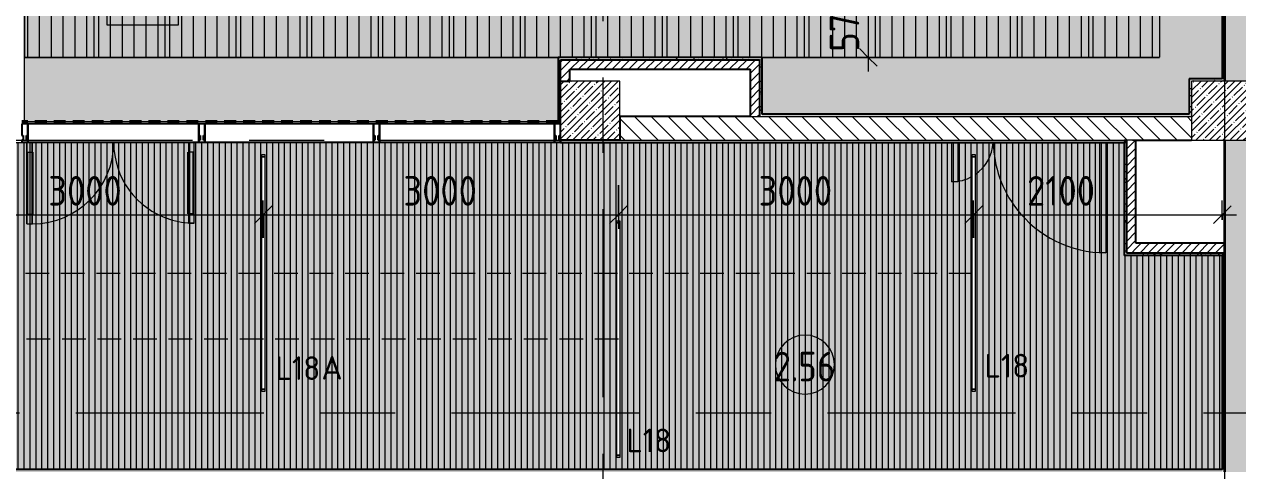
# Model space of a CAD drawing. Header units: millimetres. Extents: x 81094 to 272713, y -8553 to 29000.
# Drawn here: x 111071 to 121320, y 10610 to 14379 of the extents above; entities that cross this region are included whole.
import ezdxf

# ---------------------------------------------------------------- set-up
doc = ezdxf.new("R2010")
doc.units = ezdxf.units.MM
for name, pattern in [('200_ШТРИХ_ш1п0_6_', [160, 100, -60]), ('ADSK_Штрих_ш2 п1', [300, 200, -100]), ('Осевая', [3175, 635, -476.25, 1587.5, -476.25])]:
    doc.linetypes.add(name, pattern=pattern)
for name, color, linetype, lineweight in [('A-ANNO-DIMS', 7, 'Continuous', 9), ('A-ANNO-DIMS-100', 7, 'Continuous', 9), ('A-AREA-1', 7, '200_ШТРИХ_ш1п0_6_', 35), ('A-AREA-IDEN', 7, 'Continuous', 9), ('A-CLNG-PATT', 7, 'Continuous', 9), ('A-DETL-1', 7, 'ADSK_Штрих_ш2 п1', 9), ('A-DETL-GENF', 7, 'Continuous', 9), ('A-DOOR', 7, 'Continuous', 9), ('A-DOOR-1', 7, 'Continuous', 13), ('A-GLAZ-CURT', 7, 'Continuous', 9), ('A-GLAZ-CWMG', 7, 'Continuous', 9), ('A-GLAZ-CWMG-1', 7, 'Continuous', 25), ('A-WALL', 7, 'Continuous', 9), ('E-LITE-EQPM-IDEN', 7, 'Continuous', 9), ('I-WALL', 7, 'Continuous', 9), ('S-COLS', 7, 'Continuous', 9), ('Оси-2', 7, 'Осевая', 9)]:
    doc.layers.add(name, color=color, linetype=linetype, lineweight=lineweight)
for name, color, linetype, lineweight, true_color in [('A-ANNO-NOTE', 1, 'Continuous', 9, 0xff0000), ('A-CLNG-1', 7, 'Continuous', 9, 0xc0c0c0), ('A-WALL-1', 7, 'Continuous', 35, 0x3c3c3c), ('A-WALL-3', 7, 'Continuous', 25, 0x3c3c3c), ('A-WALL-FNSH-2', 7, 'Continuous', 13, 0x3c3c3c), ('E-LITE-EQPM-1', 1, 'Continuous', 9, 0xff0000), ('G-ANNO-TEXT-1', 1, 'Continuous', 9, 0xff0000)]:
    doc.layers.add(name, color=color, linetype=linetype, lineweight=lineweight, true_color=true_color)
doc.layers.add('A-CLNG-PATT-1', color=7, linetype='Continuous', lineweight=9, transparency=1)
doc.styles.add('GOST Common', font='GOST_Common.ttf', dxfattribs={"height": 200})
doc.styles.add('GOST Common_1', font='GOST_Common.ttf', dxfattribs={"width": 0.9, "height": 250})
doc.styles.add('ISOCPEUR', font='isocpeur.ttf', dxfattribs={"width": 0.9, "height": 250})
doc.styles.add('ISOCPEUR_2', font='isocpeur.ttf', dxfattribs={"height": 200})
doc.dimstyles.new('ISO-2_5_0_9К_БОЛЬШОЙ', dxfattribs={"dimscale": 304.8, "dimtxt": 248.995294, "dimasz": 0.492126, "dimexe": 0.393701, "dimexo": 0.984252, "dimgap": 0, "dimtad": 1, "dimdec": 0, "dimrnd": 10, "dimzin": 0, "dimdsep": 46, "dimtxsty": 'ISOCPEUR', "dimblk1": 'OBLIQUE', "dimblk2": 'OBLIQUE', "dimsah": 1, "dimcen": 0.09, "dimdle": 0.393701, "dimazin": 0, "dimtfac": 1, "dimtdec": 4, "dimtix": 1, "dimtmove": 0, "dimatfit": 3, "dimfxl": 1, "dimtvp": 1, "dimtolj": 1, "dimtzin": 0, "dimarcsym": 2})
doc.dimstyles.new('ISO-2_5_0_9К_БОЛЬШОЙ_1', dxfattribs={"dimscale": 304.8, "dimtxt": 248.995294, "dimasz": 0.492126, "dimexe": 0.393701, "dimexo": 0.984252, "dimgap": 0, "dimtad": 1, "dimdec": 0, "dimrnd": 10, "dimzin": 0, "dimdsep": 46, "dimtxsty": 'ISOCPEUR', "dimblk1": 'OBLIQUE', "dimblk2": 'OBLIQUE', "dimsah": 1, "dimcen": 0.09, "dimdle": 0.393701, "dimazin": 0, "dimtfac": 1, "dimtdec": 4, "dimtix": 1, "dimtmove": 2, "dimatfit": 3, "dimfxl": 1, "dimtvp": 1, "dimtolj": 1, "dimtzin": 0, "dimarcsym": 2})
pattern_1 = [(45, (0, 0), (-57.024626, 57.024626), []), (45, (57.025, 0), (-57.024626, 57.024626), [100.806, -20.161, 3.353, -16.808])]
pattern_2 = [(45, (0, 0), (-35.35534, 35.35534), [])]
pattern_3 = [(0, (0, 0), (121.92, 30.48), [10.058, -81.382, 10.058, -81.382, -487.68]), (0, (0, 0), (121.92, 30.48), [-182.88, 10.058, -172.822, 10.058, -81.382, -213.36]), (0, (0, 0), (121.92, 30.48), [-457.2, 10.058, -50.902, 10.058, -142.342]), (120, (45.72, 15.24), (-87.356454, 90.345817), [10.058, -81.382, 10.058, -81.382, -487.68]), (120, (45.72, 15.24), (-87.356454, 90.345817), [-182.88, 10.058, -172.822, 10.058, -81.382, -213.36]), (120, (45.72, 15.24), (-87.356454, 90.345817), [-457.2, 10.058, -50.902, 10.058, -142.342]), (240, (60.96, 76.2), (-34.563546, -120.825817), [10.058, -81.382, 10.058, -81.382, -487.68]), (240, (60.96, 76.2), (-34.563546, -120.825817), [-182.88, 10.058, -172.822, 10.058, -81.382, -213.36]), (240, (60.96, 76.2), (-34.563546, -120.825817), [-457.2, 10.058, -50.902, 10.058, -142.342])]

# ---------------------------------------------------------------- blocks, each defined once
blk = doc.blocks.new('BSC_Колонна _Прямоугольная - 500х500-22291386-План расстановки осветительного оборудования 2 этажа в осях 23-33')
at = {"layer": 'S-COLS'}
h = blk.add_hatch(dxfattribs=at)
h.set_pattern_fill('FP_14', color=256, style=0, pattern_type=2)
h.set_pattern_definition([(45, (-121180, -13650), (-57.024626, 57.024626), []), (45, (-121122.975, -13650), (-57.024626, 57.024626), [100.806, -20.161, 3.353, -16.808])])
h.paths.add_polyline_path([(-250, -250), (250, -250), (250, 250), (-250, 250)])
for p, q in [((250, 250), (-250, 250)), ((-250, 250), (-250, -250)), ((250, -250), (250, 250)), ((-250, -250), (250, -250))]:
    blk.add_line(p, q, dxfattribs=at)
blk = doc.blocks.new('Downlight - Strip - 2000 мм-27655400-План расстановки осветительного оборудования 2 этажа в осях 23-33')
at = {"layer": 'E-LITE-EQPM-1'}
for p, q in [((-1000, -231), (-1000, -206)), ((-1000, -206), (-981, -206)), ((-981, -231), (-1000, -231)), ((-981, -231), (-981, -206)), ((-981, -206), (981, -206)), ((-981, -206), (-981, -231)), ((-981, -231), (-981, -206)), ((-981, -206), (981, -206)), ((981, -231), (-981, -231)), ((981, -231), (-981, -231)), ((981, -206), (981, -231)), ((981, -231), (981, -206)), ((981, -206), (1000, -206)), ((981, -206), (981, -231)), ((1000, -231), (981, -231)), ((1000, -206), (1000, -231))]:
    blk.add_line(p, q, dxfattribs=at)
blk = doc.blocks.new('110_Дверь_СКБ_2Ст - Д-6_п__ ДОО_Дв_1450x2100h_Дверь из раздевальной в коридор-32371698-План расстановки осветительного оборудования 2 этажа в осях 23-33')
at = {"layer": 'A-DOOR'}
for centre, radius, start, end in [((-637.5, -100), 350, 304.40181, 356.53323), ((662.5, -100), 950, 181.27016, 217.5), ((-637.5, -100), 350, 270, 299.48076), ((662.5, -100), 950, 217.5, 270)]:
    blk.add_arc(centre, radius, start, end, dxfattribs=at)
at = {"layer": 'A-DOOR-1'}
for p, q in [((-637.5, -450), (-637.5, -121)), ((-587.5, -121), (-587.5, -450)), ((612.5, -1050), (612.5, -121)), ((662.5, -121), (662.5, -1050)), ((-587.5, -450), (-637.5, -450)), ((662.5, -1050), (612.5, -1050))]:
    blk.add_line(p, q, dxfattribs=at)
blk = doc.blocks.new('Прямоугольный импост - Импост структурный с накладкой - 160мм Темный-32428214-План расстановки осветительного оборудования 2 этажа в осях 23-33')
at = {"layer": 'A-GLAZ-CWMG-1'}
for p, q in [((0, 140), (-50, 140)), ((-50, 140), (-50, 40)), ((0, 40), (0, 140)), ((-50, 40), (-40, 40)), ((-40, 0), (-50, 0)), ((-50, 0), (-50, -17)), ((-40, 40), (-40, 0)), ((-10, 0), (-10, 40)), ((-10, 40), (0, 40)), ((0, 0), (-10, 0)), ((0, -17), (0, 0)), ((-50, -17), (0, -17))]:
    blk.add_line(p, q, dxfattribs=at)
blk = doc.blocks.new('Системная панель - Стекло - 40мм-32428856-План расстановки осветительного оборудования 2 этажа в осях 23-33')
at = {"layer": 'A-GLAZ-CURT'}
h = blk.add_hatch(dxfattribs=at)
h.set_pattern_fill('FP_55', color=256, style=0, pattern_type=2)
h.set_pattern_definition([(243.435, (114556, 13273), (1022.333, -3066.99), [1270, -762, 1270, -762, -1615.613]), (243.435, (114556, 13273), (1022.333, -3066.99), [-4064, 508, -1107.61]), (243.435, (114619.5, 13209.5), (1022.333, -3066.99), [1016, -1270, 762, -762, -1869.613]), (243.435, (114619.5, 13209.5), (1022.333, -3066.99), [-3810, 889, -980.61]), (243.435, (114619.5, 13019), (1022.333, -3066.99), [762, -1524, 508, -762, -2123.613]), (243.435, (114619.5, 13019), (1022.333, -3066.99), [-3556, 1143, -980.61]), (243.435, (114429, 13209.5), (1022.333, -3066.99), [762, -1524, 635, -25618.61]), (243.435, (114238.5, 13019), (1022.333, -3066.99), [381, -1905, 254, -25999.61]), (243.435, (114556, 12701.5), (1022.333, -3066.99), [254, -1905, 254, -1016, -2250.613]), (243.435, (114556, 12701.5), (1022.333, -3066.99), [-3429, 635, -1615.61]), (243.435, (113413, 12892), (1022.333, -3066.99), [1270, -1905, 1524, -1006.013]), (243.435, (113413, 13082.5), (1022.333, -3066.99), [1778, -1270, 1905, -752.013]), (243.435, (113286, 13019), (1022.333, -3066.99), [2032, -1016, 1524, -1107.613]), (243.435, (113095.5, 12828.5), (1022.333, -3066.99), [1270, -1778, 1016, -1615.613]), (243.435, (113286, 12447.5), (1022.333, -3066.99), [635, -2540, 762, -1742.613]), (243.435, (112905, 12638), (1022.333, -3066.99), [508, -2540, 508, -2123.613])])
h.paths.add_polyline_path([(-739, 0), (-749, 0), (-749, -40), (-739, -40), (-739, -15)])
h.paths.add_polyline_path([(749, 0), (739, 0), (739, -40), (749, -40)])
blk = doc.blocks.new('Системная панель - Стекло - 40мм-32428865-План расстановки осветительного оборудования 2 этажа в осях 23-33')
at = {"layer": 'A-GLAZ-CURT'}
h = blk.add_hatch(dxfattribs=at)
h.set_pattern_fill('FP_56', color=256, style=0, pattern_type=2)
h.set_pattern_definition([(243.435, (111569, 13273), (1022.333, -3066.99), [1270, -762, 1270, -762, -1615.613]), (243.435, (111569, 13273), (1022.333, -3066.99), [-4064, 508, -1107.61]), (243.435, (111632.5, 13209.5), (1022.333, -3066.99), [1016, -1270, 762, -762, -1869.613]), (243.435, (111632.5, 13209.5), (1022.333, -3066.99), [-3810, 889, -980.61]), (243.435, (111632.5, 13019), (1022.333, -3066.99), [762, -1524, 508, -762, -2123.613]), (243.435, (111632.5, 13019), (1022.333, -3066.99), [-3556, 1143, -980.61]), (243.435, (111442, 13209.5), (1022.333, -3066.99), [762, -1524, 635, -25618.61]), (243.435, (111251.5, 13019), (1022.333, -3066.99), [381, -1905, 254, -25999.61]), (243.435, (111569, 12701.5), (1022.333, -3066.99), [254, -1905, 254, -1016, -2250.613]), (243.435, (111569, 12701.5), (1022.333, -3066.99), [-3429, 635, -1615.61]), (243.435, (110426, 12892), (1022.333, -3066.99), [1270, -1905, 1524, -1006.013]), (243.435, (110426, 13082.5), (1022.333, -3066.99), [1778, -1270, 1905, -752.013]), (243.435, (110299, 13019), (1022.333, -3066.99), [2032, -1016, 1524, -1107.613]), (243.435, (110108.5, 12828.5), (1022.333, -3066.99), [1270, -1778, 1016, -1615.613]), (243.435, (110299, 12447.5), (1022.333, -3066.99), [635, -2540, 762, -1742.613]), (243.435, (109918, 12638), (1022.333, -3066.99), [508, -2540, 508, -2123.613])])
h.paths.add_polyline_path([(-723, 0), (-733, 0), (-733, -40), (-723, -40), (-723, -15)])
h.paths.add_polyline_path([(732, 0), (722, 0), (722, -40), (732, -40), (732, -38)])
blk = doc.blocks.new('Дверь_Витражная_остекление_ - ВВ-23-32429828-План расстановки осветительного оборудования 2 этажа в осях 23-33')
at = {"layer": 'A-DETL-GENF'}
for p, q in [((-683, 700), (-638, 700)), ((-683, 700), (-683, 21)), ((-638, 700), (-683, 700)), ((-683, 700), (-683, 21)), ((-683, 620), (-638, 620)), ((-673, 620), (-673, 100)), ((-638, 700), (-638, 21)), ((-638, 21), (-638, 700)), ((-629, 620), (-629, 100)), ((678, 625), (678, 100)), ((732, 705), (687, 705)), ((687, 705), (687, 21)), ((732, 705), (687, 705)), ((687, 705), (687, 21)), ((732, 625), (687, 625)), ((722, 625), (722, 100)), ((732, 705), (732, 21)), ((732, 21), (732, 705)), ((-733, 20), (-733, 17)), ((-683, 20), (-733, 20)), ((-683, 20), (-733, 20)), ((-733, 20), (-733, 17)), ((-683, 100), (-638, 100)), ((-638, 20), (-683, 20)), ((-683, 20), (-638, 20)), ((-683, 17), (-683, 20)), ((-683, 17), (-683, 20)), ((682, 17), (682, 20)), ((682, 20), (732, 20)), ((682, 20), (682, 17)), ((732, 20), (682, 20)), ((732, 100), (687, 100)), ((687, 20), (732, 20)), ((687, 20), (732, 20)), ((732, 20), (732, 17)), ((732, 17), (732, 20))]:
    blk.add_line(p, q, dxfattribs=at)
at = {"layer": 'A-DOOR'}
for p, q in [((-683, 700), (-683, 21)), ((682, 705), (682, 21))]:
    blk.add_line(p, q, dxfattribs=at)
for centre, radius, start, end in [((-683, 20), 680, 72, 90), ((-683, 20), 680, 0.0846, 72), ((682, 20), 685, 90, 179.916)]:
    blk.add_arc(centre, radius, start, end, dxfattribs=at)
blk = doc.blocks.new('Прямоугольный импост - Импост структурный с накладкой - 160мм Темный-32428323-План расстановки осветительного оборудования 2 этажа в осях 23-33')
at = {"layer": 'A-GLAZ-CWMG-1'}
for p, q in [((-50, 40), (-50, 140)), ((-50, 140), (0, 140)), ((0, 140), (0, 40)), ((-40, 40), (-50, 40)), ((-50, -17), (-50, 0)), ((-50, 0), (-40, 0)), ((-40, 0), (-40, 40)), ((-10, 40), (-10, 0)), ((0, 40), (-10, 40)), ((-10, 0), (0, 0)), ((0, 0), (0, -17)), ((0, -17), (-50, -17))]:
    blk.add_line(p, q, dxfattribs=at)
blk = doc.blocks.new('Прямоугольный импост - Импост структурный с накладкой - 160мм Темный-32428733-План расстановки осветительного оборудования 2 этажа в осях 23-33')
at = {"layer": 'A-GLAZ-CWMG-1'}
for p, q in [((111101, 13540), (111101, 13383)), ((112546, 13540), (111101, 13540)), ((112546, 13383), (112546, 13540)), ((111101, 13383), (112546, 13383))]:
    blk.add_line(p, q, dxfattribs=at)
blk = doc.blocks.new('Прямоугольный импост - Импост структурный с накладкой - 160мм Темный-32428850-План расстановки осветительного оборудования 2 этажа в осях 23-33')
at = {"layer": 'A-GLAZ-CWMG-1'}
for p, q in [((114071, 13540), (114071, 13383)), ((115549, 13540), (114071, 13540)), ((115549, 13383), (115549, 13540)), ((114071, 13383), (115549, 13383))]:
    blk.add_line(p, q, dxfattribs=at)
blk = doc.blocks.new('Системная панель - Стекло - 40мм-32428866-План расстановки осветительного оборудования 2 этажа в осях 23-33')
at = {"layer": 'A-GLAZ-CURT'}
h = blk.add_hatch(dxfattribs=at)
h.set_pattern_fill('FP_57', color=256, style=0, pattern_type=2)
h.set_pattern_definition([(243.435, (113054, 13273), (1022.333, -3066.99), [1270, -762, 1270, -762, -1615.613]), (243.435, (113054, 13273), (1022.333, -3066.99), [-4064, 508, -1107.61]), (243.435, (113117.5, 13209.5), (1022.333, -3066.99), [1016, -1270, 762, -762, -1869.613]), (243.435, (113117.5, 13209.5), (1022.333, -3066.99), [-3810, 889, -980.61]), (243.435, (113117.5, 13019), (1022.333, -3066.99), [762, -1524, 508, -762, -2123.613]), (243.435, (113117.5, 13019), (1022.333, -3066.99), [-3556, 1143, -980.61]), (243.435, (112927, 13209.5), (1022.333, -3066.99), [762, -1524, 635, -25618.61]), (243.435, (112736.5, 13019), (1022.333, -3066.99), [381, -1905, 254, -25999.61]), (243.435, (113054, 12701.5), (1022.333, -3066.99), [254, -1905, 254, -1016, -2250.613]), (243.435, (113054, 12701.5), (1022.333, -3066.99), [-3429, 635, -1615.61]), (243.435, (111911, 12892), (1022.333, -3066.99), [1270, -1905, 1524, -1006.013]), (243.435, (111911, 13082.5), (1022.333, -3066.99), [1778, -1270, 1905, -752.013]), (243.435, (111784, 13019), (1022.333, -3066.99), [2032, -1016, 1524, -1107.613]), (243.435, (111593.5, 12828.5), (1022.333, -3066.99), [1270, -1778, 1016, -1615.613]), (243.435, (111784, 12447.5), (1022.333, -3066.99), [635, -2540, 762, -1742.613]), (243.435, (111403, 12638), (1022.333, -3066.99), [508, -2540, 508, -2123.613])])
h.paths.add_polyline_path([(-722.5, 0), (-722.5, -40), (-712.5, -40), (-712.5, 0)])
h.paths.add_polyline_path([(722.5, 0), (712.5, 0), (712.5, -40), (722.5, -40)])
blk = doc.blocks.new('Прямоугольный импост - Импост структурный с накладкой - 160мм Темный-32428210-План расстановки осветительного оборудования 2 этажа в осях 23-33')
at = {"layer": 'A-GLAZ-CWMG-1'}
for p, q in [((-25, 40), (-25, 140)), ((-25, 140), (25, 140)), ((25, 140), (25, 40)), ((-15, 40), (-25, 40)), ((-25, -17), (-25, 0)), ((-25, 0), (-15, 0)), ((-15, 0), (-15, 40)), ((15, 40), (15, 0)), ((25, 40), (15, 40)), ((15, 0), (25, 0)), ((25, 0), (25, -17)), ((25, -17), (-25, -17))]:
    blk.add_line(p, q, dxfattribs=at)
blk = doc.blocks.new('Прямоугольный импост - Импост структурный с накладкой - 160мм Темный-32428852-План расстановки осветительного оборудования 2 этажа в осях 23-33')
at = {"layer": 'A-GLAZ-CWMG-1'}
for p, q in [((112596, 13540), (112596, 13383)), ((114021, 13540), (112596, 13540)), ((114021, 13383), (114021, 13540)), ((112596, 13383), (114021, 13383))]:
    blk.add_line(p, q, dxfattribs=at)
blk = doc.blocks.new('DIMBLOCK81-План расстановки осветительного оборудования 2 этажа в осях 23-33')
at = {"layer": 'A-ANNO-DIMS-100'}
for p, q in [((117949, 14671), (118319, 14671)), ((118199, 14671), (117949, 14671)), ((118199, 14671), (118199, 13980)), ((118005, 14100), (118319, 14100)), ((118199, 14100), (118005, 14100))]:
    blk.add_line(p, q, dxfattribs=at)
at = {"layer": 'A-ANNO-DIMS-100', "lineweight": 20}
for p, q in [((118199, 14671), (118124, 14746)), ((118199, 14671), (118274, 14596)), ((118199, 14100), (118124, 14175)), ((118199, 14100), (118274, 14025))]:
    blk.add_line(p, q, dxfattribs=at)
at = {"layer": 'A-ANNO-DIMS-100', "color": 0, "insert": (117873, 14148), "char_height": 250, "width": 568.86, "attachment_point": 1, "rotation": 90, "line_spacing_factor": 1.149209, "style": 'ISOCPEUR'}
blk.add_mtext('570', dxfattribs=at)
blk = doc.blocks.new('_Oblique')
at = {"color": 0, "linetype": 'ByBlock', "lineweight": -2}
blk.add_line((-0.5, -0.5), (0.5, 0.5), dxfattribs=at)
blk = doc.blocks.new('Марка_Помещения - Номер-25198446-План расстановки осветительного оборудования 2 этажа в осях 23-33')
at = {"layer": 'A-AREA-IDEN'}
for start, end in [(360, 180), (180, 360)]:
    blk.add_arc((0, 0), 2.5, start, end, dxfattribs=at)
blk = doc.blocks.new('DIMBLOCK119-План расстановки осветительного оборудования 2 этажа в осях 23-33')
at = {"layer": 'A-ANNO-DIMS-100'}
for p, q in [((110089, 13021), (110089, 12651)), ((110089, 12771), (110089, 13021)), ((113089, 12577), (113089, 12891)), ((110089, 12771), (113089, 12771)), ((113089, 12771), (113089, 12577))]:
    blk.add_line(p, q, dxfattribs=at)
at = {"layer": 'A-ANNO-DIMS-100', "lineweight": 20}
for p, q in [((110089, 12771), (110164, 12846)), ((113089, 12771), (113164, 12846)), ((110089, 12771), (110014, 12696)), ((113089, 12771), (113014, 12696))]:
    blk.add_line(p, q, dxfattribs=at)
at = {"layer": 'A-ANNO-DIMS-100', "color": 0, "insert": (111273, 13098), "char_height": 250, "width": 758.48, "attachment_point": 1, "line_spacing_factor": 1.149209, "style": 'ISOCPEUR'}
blk.add_mtext('3000', dxfattribs=at)
blk = doc.blocks.new('DIMBLOCK120-План расстановки осветительного оборудования 2 этажа в осях 23-33')
at = {"layer": 'A-ANNO-DIMS-100'}
for p, q in [((116089, 13021), (116089, 12651)), ((116089, 12771), (116089, 13021)), ((113089, 12577), (113089, 12891)), ((113089, 12771), (116089, 12771)), ((113089, 12771), (113089, 12577))]:
    blk.add_line(p, q, dxfattribs=at)
at = {"layer": 'A-ANNO-DIMS-100', "lineweight": 20}
for p, q in [((113089, 12771), (113164, 12846)), ((116089, 12771), (116164, 12846)), ((113089, 12771), (113014, 12696)), ((116089, 12771), (116014, 12696))]:
    blk.add_line(p, q, dxfattribs=at)
at = {"layer": 'A-ANNO-DIMS-100', "color": 0, "insert": (114273, 13098), "char_height": 250, "width": 758.48, "attachment_point": 1, "line_spacing_factor": 1.149209, "style": 'ISOCPEUR'}
blk.add_mtext('3000', dxfattribs=at)
blk = doc.blocks.new('DIMBLOCK121-План расстановки осветительного оборудования 2 этажа в осях 23-33')
at = {"layer": 'A-ANNO-DIMS-100'}
for p, q in [((116089, 13021), (116089, 12651)), ((116089, 12771), (116089, 13021)), ((119089, 12577), (119089, 12891)), ((116089, 12771), (119089, 12771)), ((119089, 12771), (119089, 12577))]:
    blk.add_line(p, q, dxfattribs=at)
at = {"layer": 'A-ANNO-DIMS-100', "lineweight": 20}
for p, q in [((116089, 12771), (116164, 12846)), ((119089, 12771), (119164, 12846)), ((116089, 12771), (116014, 12696)), ((119089, 12771), (119014, 12696))]:
    blk.add_line(p, q, dxfattribs=at)
at = {"layer": 'A-ANNO-DIMS-100', "color": 0, "insert": (117273, 13098), "char_height": 250, "width": 758.48, "attachment_point": 1, "line_spacing_factor": 1.149209, "style": 'ISOCPEUR'}
blk.add_mtext('3000', dxfattribs=at)
blk = doc.blocks.new('DIMBLOCK122-План расстановки осветительного оборудования 2 этажа в осях 23-33')
at = {"layer": 'A-ANNO-DIMS-100'}
for p, q in [((119089, 12577), (119089, 12891)), ((121189, 12729), (121189, 12891)), ((119089, 12771), (121309, 12771)), ((119089, 12771), (119089, 12577)), ((121189, 12771), (121189, 12729))]:
    blk.add_line(p, q, dxfattribs=at)
at = {"layer": 'A-ANNO-DIMS-100', "lineweight": 20}
for p, q in [((119089, 12771), (119164, 12846)), ((121189, 12771), (121264, 12846)), ((119089, 12771), (119014, 12696)), ((121189, 12771), (121114, 12696))]:
    blk.add_line(p, q, dxfattribs=at)
at = {"layer": 'A-ANNO-DIMS-100', "color": 0, "insert": (119540, 13098), "char_height": 250, "width": 706.76, "attachment_point": 1, "line_spacing_factor": 1.149209, "style": 'ISOCPEUR'}
blk.add_mtext('2100', dxfattribs=at)

msp = doc.modelspace()

# ---------------------------------------------------------------- hatches: boundary and pattern name
at = {"layer": 'A-CLNG-PATT'}
h = msp.add_hatch(dxfattribs=at)
h.set_pattern_fill('FP_26', color=256, style=0, pattern_type=2)
h.set_pattern_definition([(90, (0, 0), (-100, 6e-15), [])])
h.paths.add_polyline_path([(120660.6, 14101), (120660.6, 20724), (120150, 20724), (120150, 20728), (111071, 20728), (111071, 14101), (119486.1, 14101)])
h = msp.add_hatch(dxfattribs=at)
h.set_pattern_fill('FP_27', color=256, style=0, pattern_type=2)
h.set_pattern_definition([(270, (118260.6, 23128), (600, 4e-14), []), (0, (118260.6, 23128), (0, 1200), [])])
h.paths.add_polyline_path([(120660.6, 14101), (120660.6, 20724), (120150, 20724), (120150, 20728), (111071, 20728), (111071, 14101), (119486.1, 14101)])
h = msp.add_hatch(dxfattribs=at)
h.set_pattern_fill('FP_22', color=256, style=0, pattern_type=2)
h.set_pattern_definition([(90, (120019.74, 2935.26), (-50, 3e-15), [])])
h.paths.add_polyline_path([(120779.1, 10621), (121189, 10621), (121189, 12429), (120359, 12429), (120359, 13379), (98721, 13379), (98721, 11341), (100830, 11341), (100830, 10621), (119101.7, 10621)])
h.paths.add_polyline_path([(116101.7, 10740), (116076.3, 10740), (116076.3, 12701.9), (116101.7, 12701.9), (116101.7, 12034.9)])
h.paths.add_polyline_path([(110076.3, 10740), (110076.3, 12701.9), (110101.7, 12701.9), (110101.7, 10740)])
h.paths.add_polyline_path([(104101.7, 10740), (104076.3, 10740), (104076.3, 12701.9), (104101.7, 12701.9), (104101.7, 10923.9)])
h.paths.add_polyline_path([(119101.7, 11298), (119076.3, 11298), (119076.3, 13259.9), (119101.7, 13259.9), (119101.7, 12312.6)])
h.paths.add_polyline_path([(113076.3, 11298), (113076.3, 13259.9), (113101.7, 13259.9), (113101.7, 11298)])
h.paths.add_polyline_path([(107076.3, 11298), (107076.3, 13259.9), (107101.7, 13259.9), (107101.7, 11298)])
h.paths.add_polyline_path([(101101.7, 11298), (101076.3, 11298), (101076.3, 13259.9), (101101.7, 13259.9), (101101.7, 11356.1)])
at = {"layer": 'A-CLNG-PATT-1'}
h = msp.add_hatch(color=256, dxfattribs=at)
h.paths.add_polyline_path([(113021.3, 13557), (115580, 13557), (115580, 14101), (111071, 14101), (111071, 13557), (111728.3, 13557)])
h.paths.add_polyline_path([(118193.2, 13620), (120909, 13621), (120909, 13921), (121189, 13921), (121189, 18579), (120660.6, 18579), (120660.6, 14101), (117301.4, 14101), (117301.4, 13620)])
h.paths.add_polyline_path([(120779.1, 19121), (121190, 19121), (121190, 20724), (120660.6, 20724), (120660.6, 19121)])
h.paths.add_polyline_path([(120129.2, 20728), (120129.2, 21129), (118536.5, 21129), (118536.5, 20728)])
h.paths.add_polyline_path([(111071, 20728), (115350.4, 20729), (115350.4, 21129), (111071, 21129), (111071, 20729)])
h.paths.add_polyline_path([(116121.4, 20728), (118134.5, 20728), (118134.5, 21129), (116121.4, 21129), (116121.4, 20741)])
for points in [[(111072, 14101), (120660.6, 14101), (120660.6, 20724), (120150, 20724), (120150, 20727), (111072, 20727), (111072, 14481)], [(120653.6, 14100), (120660.6, 14101), (120660.6, 20724), (120150, 20724), (120150, 20727), (111072, 20727), (111072, 14100), (119486.1, 14100)]]:
    msp.add_hatch(color=256, dxfattribs=at).paths.add_polyline_path(points)
h = msp.add_hatch(color=256, dxfattribs=at)
h.paths.add_polyline_path([(121189, 10621), (121189, 12429), (120359, 12429), (120359, 13379), (98721, 13379), (98721, 11341), (100830, 11341), (100830, 10621), (120779.1, 10621)])
h.paths.add_polyline_path([(116076.3, 10740), (116076.3, 12701.9), (116101.7, 12701.9), (116101.7, 10740)])
h.paths.add_polyline_path([(110076.3, 10740), (110076.3, 12701.9), (110101.7, 12701.9), (110101.7, 10740)])
h.paths.add_polyline_path([(104101.7, 10740), (104076.3, 10740), (104076.3, 12701.9), (104101.7, 12701.9), (104101.7, 10923.9)])
h.paths.add_polyline_path([(119076.3, 11298), (119076.3, 13259.9), (119101.7, 13259.9), (119101.7, 11298)])
h.paths.add_polyline_path([(113076.3, 11298), (113076.3, 13259.9), (113101.7, 13259.9), (113101.7, 11298)])
h.paths.add_polyline_path([(107101.7, 11298), (107076.3, 11298), (107076.3, 13259.9), (107101.7, 13259.9), (107101.7, 11341)])
h.paths.add_polyline_path([(101101.7, 11298), (101076.3, 11298), (101076.3, 13259.9), (101101.7, 13259.9), (101101.7, 11341)])
at = {"layer": 'I-WALL'}
h = msp.add_hatch(dxfattribs=at)
h.set_pattern_fill('FP_19', color=256, style=0, pattern_type=2)
h.set_pattern_definition(pattern_3)
h.paths.add_polyline_path([(121190, 13920), (121210, 13920), (121210, 18600), (121190, 18600), (121190, 14481)])
h = msp.add_hatch(dxfattribs=at)
h.set_pattern_fill('FP_2', color=256, style=0, pattern_type=2)
h.set_pattern_definition(pattern_1)
h.paths.add_polyline_path([(121210, 10600), (121430, 10600), (121430, 13400), (121210, 13400), (121210, 10875.9)])
h.paths.add_polyline_path([(121210, 13900), (121430, 13900), (121430, 18600), (121210, 18600), (121210, 13920)])
h = msp.add_hatch(dxfattribs=at)
h.set_pattern_fill('FP_19', color=256, style=0, pattern_type=2)
h.set_pattern_definition(pattern_3)
h.paths.add_polyline_path([(115600, 13557), (115600, 14100), (115580, 14100), (115580, 13557)])
h = msp.add_hatch(dxfattribs=at)
h.set_pattern_fill('FP_19', color=256, style=0, pattern_type=2)
h.set_pattern_definition(pattern_3)
h.paths.add_polyline_path([(117280.4, 14080), (117300.4, 14080), (117300.4, 14100), (115600, 14100), (115600, 14080), (115607.2, 14080)])
h = msp.add_hatch(dxfattribs=at)
h.set_pattern_fill('FP_4', color=256, style=0, pattern_type=2)
h.set_pattern_definition(pattern_2)
h.paths.add_polyline_path([(115680, 13900), (115680, 14080), (115600, 14080), (115600, 13900), (115607.2, 13900)])
h = msp.add_hatch(dxfattribs=at)
h.set_pattern_fill('FP_4', color=256, style=0, pattern_type=2)
h.set_pattern_definition(pattern_2)
h.paths.add_polyline_path([(117280.4, 14000), (117280.4, 14080), (115680, 14080), (115680, 14000), (117200.4, 14000)])
h = msp.add_hatch(dxfattribs=at)
h.set_pattern_fill('FP_19', color=256, style=0, pattern_type=2)
h.set_pattern_definition(pattern_3)
h.paths.add_polyline_path([(117300.4, 13600), (117300.4, 14080), (117280.4, 14080), (117280.4, 13600)])
h = msp.add_hatch(dxfattribs=at)
h.set_pattern_fill('FP_4', color=256, style=0, pattern_type=2)
h.set_pattern_definition(pattern_2)
h.paths.add_polyline_path([(117280.4, 13600), (117280.4, 14000), (117200.4, 14000), (117200.4, 13600)])
h = msp.add_hatch(dxfattribs=at)
h.set_pattern_fill('FP_19', color=256, style=0, pattern_type=2)
h.set_pattern_definition(pattern_3)
h.paths.add_polyline_path([(120910, 13620), (120930, 13620), (120930, 13920), (120910, 13920), (120910, 13900)])
h = msp.add_hatch(dxfattribs=at)
h.set_pattern_fill('FP_19', color=256, style=0, pattern_type=2)
h.set_pattern_definition(pattern_3)
h.paths.add_polyline_path([(120930, 13900), (121210, 13900), (121210, 13920), (120930, 13920)])
h = msp.add_hatch(dxfattribs=at)
h.set_pattern_fill('FP_3', color=256, style=0, pattern_type=2)
h.set_pattern_definition([(135, (0, 0), (-70.71068, -70.71068), [])])
h.paths.add_polyline_path([(120930, 13400), (120930, 13600), (116100.4, 13600), (116100.4, 13400), (120779.1, 13400)])
h = msp.add_hatch(dxfattribs=at)
h.set_pattern_fill('FP_19', color=256, style=0, pattern_type=2)
h.set_pattern_definition(pattern_3)
h.paths.add_polyline_path([(120930, 13600), (120930, 13620), (117300.4, 13620), (117300.4, 13600), (120779.1, 13600)])
h = msp.add_hatch(dxfattribs=at)
h.set_pattern_fill('FP_19', color=256, style=0, pattern_type=2)
h.set_pattern_definition(pattern_3)
h.paths.add_polyline_path([(120359, 13380), (120360, 13380), (120360, 13400), (115599.5, 13400), (115599.5, 13380), (119486.1, 13380)])
h = msp.add_hatch(dxfattribs=at)
h.set_pattern_fill('FP_19', color=256, style=0, pattern_type=2)
h.set_pattern_definition(pattern_3)
h.paths.add_polyline_path([(120360, 12430), (120380, 12430), (120380, 13400), (120360, 13400), (120360, 13380)])
h = msp.add_hatch(dxfattribs=at)
h.set_pattern_fill('FP_4', color=256, style=0, pattern_type=2)
h.set_pattern_definition(pattern_2)
h.paths.add_polyline_path([(120460, 12450), (120460, 13400), (120380, 13400), (120380, 12450)])
h = msp.add_hatch(dxfattribs=at)
h.set_pattern_fill('FP_4', color=256, style=0, pattern_type=2)
h.set_pattern_definition(pattern_2)
h.paths.add_polyline_path([(120460, 12450), (121210, 12450), (121210, 12530), (120460, 12530)])
h = msp.add_hatch(dxfattribs=at)
h.set_pattern_fill('FP_19', color=256, style=0, pattern_type=2)
h.set_pattern_definition(pattern_3)
h.paths.add_polyline_path([(121190, 12430), (121210, 12430), (121210, 12450), (120380, 12450), (120380, 12430), (120779.1, 12430)])
h = msp.add_hatch(dxfattribs=at)
h.set_pattern_fill('FP_19', color=256, style=0, pattern_type=2)
h.set_pattern_definition(pattern_3)
h.paths.add_polyline_path([(121190, 10600), (121210, 10600), (121210, 12430), (121190, 12430), (121190, 10620)])
h = msp.add_hatch(dxfattribs=at)
h.set_pattern_fill('FP_19', color=256, style=0, pattern_type=2)
h.set_pattern_definition(pattern_3)
h.paths.add_polyline_path([(120779.1, 10600), (121190, 10600), (121190, 10620), (100809, 10620), (100809, 10600), (119330, 10600)])
at = {"layer": 'S-COLS'}
h = msp.add_hatch(dxfattribs=at)
h.set_pattern_fill('FP_2', color=256, style=0, pattern_type=2)
h.set_pattern_definition(pattern_1)
h.paths.add_polyline_path([(115600, 13400), (116100, 13400), (116100, 13900), (115600, 13900)])

# ---------------------------------------------------------------- linework, layer by layer
at = {"layer": 'A-ANNO-NOTE'}
for p, q in [((111771.4, 14371), (111771.4, 14971)), ((112371.4, 14971), (112371.4, 14371)), ((112371.4, 14371), (111771.4, 14371))]:
    msp.add_line(p, q, dxfattribs=at)
at = {"layer": 'A-AREA-1'}
for p, q in [((111071, 13557), (111050, 13557)), ((115580, 13557), (111071, 13557))]:
    msp.add_line(p, q, dxfattribs=at)
at = {"layer": 'A-CLNG-1'}
for p, q in [((111071, 21129), (111071, 13557)), ((111072, 20727), (111072, 14101)), ((120660.6, 18579), (120660.6, 14101)), ((111071, 14101), (120660.6, 14101)), ((111072, 14100), (115579, 14100)), ((117301.4, 14101), (120660.6, 14101)), ((117301.4, 14100), (120660.6, 14100)), ((120909, 13921), (120909, 13620)), ((111071, 13557), (115580, 13557)), ((117301.4, 13621), (117301.4, 13620)), ((120359, 13379), (98721, 13379))]:
    msp.add_line(p, q, dxfattribs=at)
at = {"layer": 'A-DETL-1'}
for p, q in [((90080, 12279), (119090, 12279)), ((116090, 11721), (86580, 11721))]:
    msp.add_line(p, q, dxfattribs=at)
at = {"layer": 'A-WALL'}
for p, q in [((117200.4, 13600), (120930, 13600)), ((116100.4, 13400), (120360, 13400)), ((120460, 13400), (120380, 13400))]:
    msp.add_line(p, q, dxfattribs=at)
at = {"layer": 'A-WALL-1'}
for p, q in [((121210, 13900), (121210, 18600)), ((121210, 10600), (121210, 13400))]:
    msp.add_line(p, q, dxfattribs=at)
at = {"layer": 'A-WALL-3'}
for p, q in [((121190, 18580), (121190, 13920)), ((115580, 14100), (115580, 13557)), ((117300.4, 14100), (115580, 14100)), ((115600, 13557), (115600, 14080)), ((115600, 14080), (117280.4, 14080)), ((117280.4, 14080), (117280.4, 13600)), ((117300.4, 14100), (117300.4, 13620)), ((115680, 13900), (115680, 14000)), ((115680, 14000), (117200.4, 14000)), ((117200.4, 14000), (117200.4, 13600)), ((115600, 13900), (115680, 13900)), ((120910, 13920), (120910, 13620)), ((121190, 13920), (120910, 13920)), ((115580, 13557), (115600, 13557)), ((117200.4, 13600), (116100.4, 13600)), ((116100.4, 13600), (116100.4, 13400)), ((120910, 13620), (117300.4, 13620)), ((116100.4, 13400), (115599.5, 13400)), ((115599.5, 13400), (115599.5, 13380)), ((115599.5, 13380), (120360, 13380)), ((120360, 13400), (120380, 13400)), ((120360, 13380), (120360, 12430)), ((120380, 13400), (120380, 12450)), ((120460, 13400), (120930, 13400)), ((120460, 12530), (120460, 13400)), ((121210, 12530), (120460, 12530)), ((120360, 12430), (121190, 12430)), ((120380, 12450), (121210, 12450)), ((121190, 12430), (121190, 10620)), ((121190, 10620), (100829, 10620))]:
    msp.add_line(p, q, dxfattribs=at)
at = {"layer": 'A-WALL-FNSH-2'}
for p, q in [((115579, 14100), (115579, 13555)), ((115580, 14100), (115579, 14100)), ((117301.4, 14101), (117300.4, 14101)), ((117300.4, 14101), (117300.4, 14100)), ((117301.4, 13621), (117301.4, 14101)), ((115579, 13555), (115580, 13555)), ((115580, 13555), (115580, 13557)), ((117300.4, 13621), (117301.4, 13621)), ((120359, 13380), (120359, 12429)), ((120359, 12429), (121189, 12429)), ((121189, 12429), (121189, 12430))]:
    msp.add_line(p, q, dxfattribs=at)
at = {"layer": 'I-WALL'}
for p, q in [((121189, 13921), (121189, 18579)), ((115579, 14101), (115579, 14100)), ((120909, 13921), (121189, 13921)), ((111070, 13600), (111071, 13600)), ((117301.4, 13621), (120909, 13621)), ((115600, 13379), (115600, 13380)), ((116285.6, 13379), (116285.6, 13378)), ((116285.6, 13378), (118307.7, 13378)), ((116644.3, 13379), (116644.3, 13378)), ((116693.3, 13378), (116693.3, 13379)), ((117074.9, 13379), (117074.9, 13378)), ((117095.8, 13378), (117095.8, 13379)), ((117455.7, 13378), (117455.7, 13379)), ((117485.6, 13378), (117485.6, 13379)), ((117592.7, 13379), (117592.7, 13378)), ((117632.6, 13378), (117632.6, 13379)), ((117751, 13378), (117751, 13379)), ((118046.8, 13379), (118046.8, 13378)), ((118086.8, 13378), (118086.8, 13379)), ((118162.3, 13378), (118162.3, 13379)), ((118307.7, 13378), (118307.7, 13379)), ((118353.6, 13378), (118353.6, 13379)), ((121189, 10621), (121189, 12429)), ((100830, 10621), (121189, 10621)), ((115700.3, 10622), (115700.3, 10621)), ((116282.5, 10622), (116691.4, 10622)), ((116282.5, 10622), (116282.5, 10621)), ((116335.7, 10621), (116335.7, 10622)), ((116691.4, 10621), (116691.4, 10622))]:
    msp.add_line(p, q, dxfattribs=at)
at = {"layer": 'S-COLS'}
for p, q in [((116100, 13900), (115600, 13900)), ((115600, 13900), (115600, 13400)), ((116100, 13400), (116100, 13900)), ((115600, 13400), (116100, 13400))]:
    msp.add_line(p, q, dxfattribs=at)
at = {"layer": 'Оси-2'}
for p, q in [((115960, 593.7), (115960, 19415.1)), ((121210, 593.7), (121210, 19415.1)), ((84393.9, 13400), (122138, 13400)), ((84993.9, 11100), (122738, 11100))]:
    msp.add_line(p, q, dxfattribs=at)

# ---------------------------------------------------------------- block references
at = {"layer": 'A-AREA-IDEN', "xscale": 99.99999999999993, "yscale": 99.99999999999993, "zscale": 99.99999999999993}
msp.add_blockref('Марка_Помещения - Номер-25198446-План расстановки осветительного оборудования 2 этажа в осях 23-33', (117664.8, 11505.6), dxfattribs=at)
at = {"layer": 'A-DOOR', "rotation": 180}
msp.add_blockref('Дверь_Витражная_остекление_ - ВВ-23-32429828-План расстановки осветительного оборудования 2 этажа в осях 23-33', (111823, 13400), dxfattribs=at)
at = {"layer": 'A-DOOR'}
msp.add_blockref('110_Дверь_СКБ_2Ст - Д-6_п__ ДОО_Дв_1450x2100h_Дверь из раздевальной в коридор-32371698-План расстановки осветительного оборудования 2 этажа в осях 23-33', (119542.5, 13500), dxfattribs=at)
at = {"layer": 'A-GLAZ-CURT', "rotation": 180}
for name, p in [('Системная панель - Стекло - 40мм-32428865-План расстановки осветительного оборудования 2 этажа в осях 23-33', (111823, 13400)), ('Системная панель - Стекло - 40мм-32428866-План расстановки осветительного оборудования 2 этажа в осях 23-33', (113308, 13400)), ('Системная панель - Стекло - 40мм-32428856-План расстановки осветительного оборудования 2 этажа в осях 23-33', (114810, 13400))]:
    msp.add_blockref(name, p, dxfattribs=at)
at = {"layer": 'A-GLAZ-CWMG', "extrusion": (0, 0, -1)}
for name, p in [('Прямоугольный импост - Импост структурный с накладкой - 160мм Темный-32428323-План расстановки осветительного оборудования 2 этажа в осях 23-33', (-111050.5, 13400)), ('Прямоугольный импост - Импост структурный с накладкой - 160мм Темный-32428210-План расстановки осветительного оборудования 2 этажа в осях 23-33', (-112570.5, 13400)), ('Прямоугольный импост - Импост структурный с накладкой - 160мм Темный-32428210-План расстановки осветительного оборудования 2 этажа в осях 23-33', (-114045.5, 13400))]:
    msp.add_blockref(name, p, dxfattribs=at)
at = {"layer": 'A-GLAZ-CWMG'}
for name, p in [('Прямоугольный импост - Импост структурный с накладкой - 160мм Темный-32428733-План расстановки осветительного оборудования 2 этажа в осях 23-33', (0, 0)), ('Прямоугольный импост - Импост структурный с накладкой - 160мм Темный-32428852-План расстановки осветительного оборудования 2 этажа в осях 23-33', (0, 0)), ('Прямоугольный импост - Импост структурный с накладкой - 160мм Темный-32428850-План расстановки осветительного оборудования 2 этажа в осях 23-33', (0, 0)), ('Прямоугольный импост - Импост структурный с накладкой - 160мм Темный-32428214-План расстановки осветительного оборудования 2 этажа в осях 23-33', (115599.5, 13400))]:
    msp.add_blockref(name, p, dxfattribs=at)
at = {"layer": 'E-LITE-EQPM-1', "rotation": 89.9999999999999}
for p in [(112870.4, 12279), (118870.4, 12279), (115870.4, 11721)]:
    msp.add_blockref('Downlight - Strip - 2000 мм-27655400-План расстановки осветительного оборудования 2 этажа в осях 23-33', p, dxfattribs=at)
at = {"layer": 'S-COLS'}
msp.add_blockref('BSC_Колонна _Прямоугольная - 500х500-22291386-План расстановки осветительного оборудования 2 этажа в осях 23-33', (121180, 13650), dxfattribs=at)

# ---------------------------------------------------------------- texts
at = {"layer": 'A-AREA-IDEN', "insert": (117399.1, 11614.2), "char_height": 250, "width": 663.797, "attachment_point": 1, "style": 'GOST Common_1'}
msp.add_mtext('2.56', dxfattribs=at)
at = {"layer": 'E-LITE-EQPM-IDEN', "char_height": 200, "width": 472.996, "attachment_point": 1, "style": 'GOST Common'}
for insert in [(119182.3, 11596.6), (113193.8, 11576), (116157.5, 10965.8)]:
    msp.add_mtext('L18', dxfattribs=dict(at, insert=insert))
at = {"layer": 'G-ANNO-TEXT-1', "insert": (113579.7, 11579.8), "char_height": 200, "width": 224.472, "attachment_point": 1, "style": 'ISOCPEUR_2'}
msp.add_mtext('\\fISOCPEUR|b0|i0|c204|p34|;А', dxfattribs=at)

# ---------------------------------------------------------------- dimensions: what is measured, and where the dimension line sits
at = {"layer": 'A-ANNO-DIMS'}
dim = msp.add_linear_dim(base=(118199.4, 14100), p1=(117649.1, 14671), p2=(118305.4, 14100), angle=90, dimstyle='ISO-2_5_0_9К_БОЛЬШОЙ', override={"dimpost": '<>', "dimfxl": 869.955745}, dxfattribs=at)
dim.commit()
dim.dimension.update_dxf_attribs({"geometry": 'DIMBLOCK81-План расстановки осветительного оборудования 2 этажа в осях 23-33', "text_midpoint": (118074.4, 14385.5)})
for base, p1, p2, picture, middle in [((113089, 12771.2), (110089, 12721), (113089, 12877.2), 'DIMBLOCK119-План расстановки осветительного оборудования 2 этажа в осях 23-33', (111589, 12896.2)), ((116089, 12771.2), (113089, 12877.2), (116089, 12721), 'DIMBLOCK120-План расстановки осветительного оборудования 2 этажа в осях 23-33', (114589, 12896.2)), ((119089, 12771.2), (116089, 12721), (119089, 12877.2), 'DIMBLOCK121-План расстановки осветительного оборудования 2 этажа в осях 23-33', (117589, 12896.2))]:
    dim = msp.add_linear_dim(base=base, p1=p1, p2=p2, dimstyle='ISO-2_5_0_9К_БОЛЬШОЙ', override={"dimpost": '<>', "dimfxl": 3004.065724}, dxfattribs=at)
    dim.commit()
    dim.dimension.update_dxf_attribs({"geometry": picture, "text_midpoint": middle})
dim = msp.add_linear_dim(base=(121189, 12771.2), p1=(119089, 12877.2), p2=(121189, 12429), dimstyle='ISO-2_5_0_9К_БОЛЬШОЙ_1', override={"dimpost": '<>', "dimfxl": 2147.305068}, dxfattribs=at)
dim.commit()
dim.dimension.update_dxf_attribs({"geometry": 'DIMBLOCK122-План расстановки осветительного оборудования 2 этажа в осях 23-33', "text_midpoint": (119893.6, 12931.1), "dimtype": 160})

doc.saveas('drawing.dxf')
